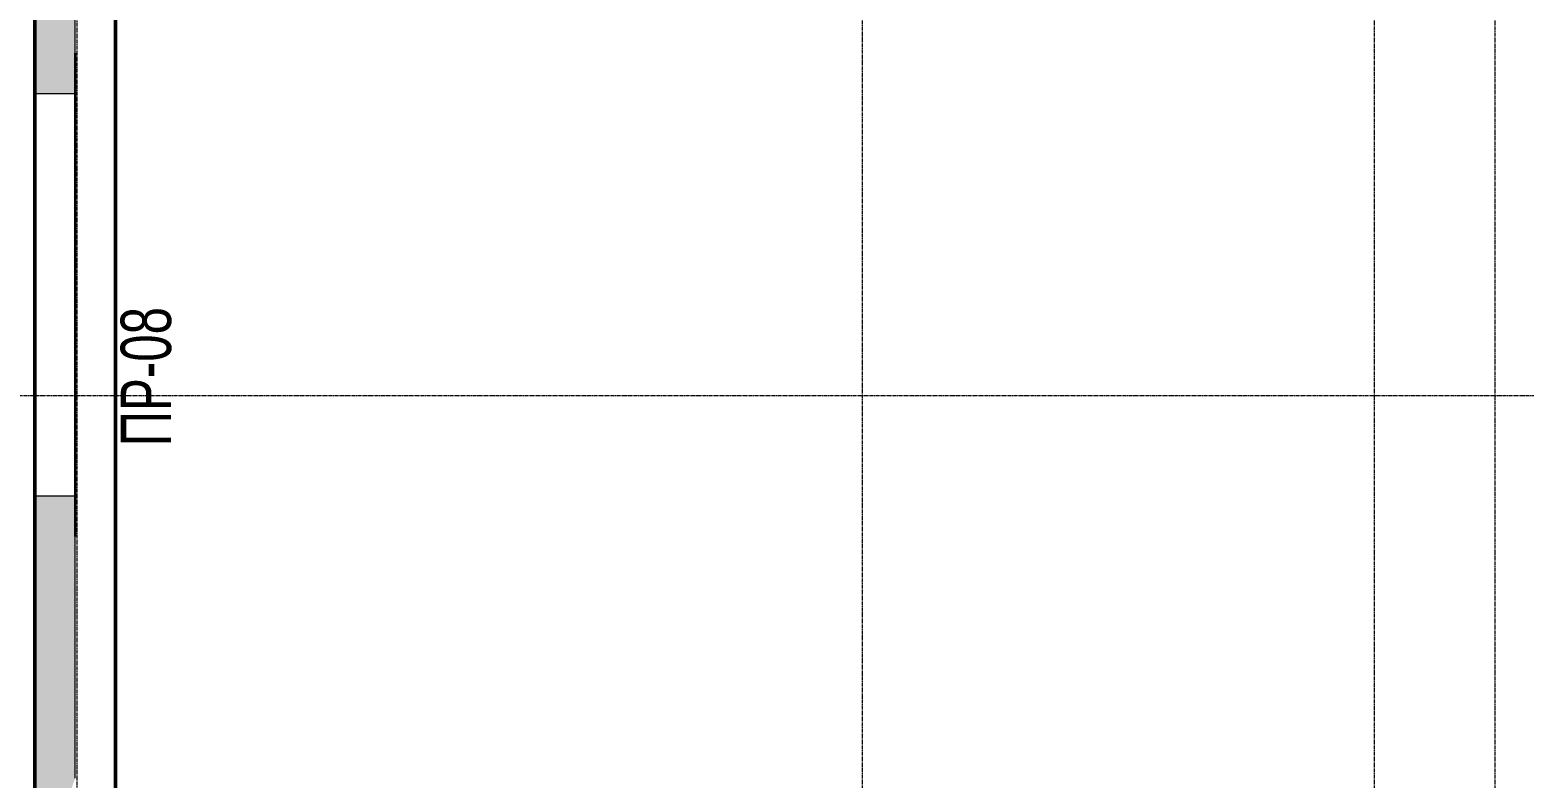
# Model space of a CAD drawing. Header units: millimetres. Extents: x -7155 to 483283, y -227682 to 148426.
# Drawn here: x 45825 to 53245, y 86600 to 90316 of the extents above; entities that cross this region are included whole.
import ezdxf
from ezdxf.enums import TextEntityAlignment as Align

# ---------------------------------------------------------------- set-up
doc = ezdxf.new("R2010")
doc.units = ezdxf.units.MM
doc.linetypes.add('CENTER2', pattern=[28.575, 19.05, -3.175, 3.175, -3.175])
for name, color, linetype, lineweight in [('A-Wall-Open', 8, 'Continuous', 0), ('АР_Стены ПЕНОблок', 52, 'Continuous', 20), ('АР_Тонкая', 254, 'Continuous', 5), ('АР_Штриховка', 8, 'Continuous', 0)]:
    doc.layers.add(name, color=color, linetype=linetype, lineweight=lineweight)
doc.layers.add('АР_Оси_РД_100', color=7, linetype='Continuous', lineweight=0, true_color=0x525252)
doc.layers.add('РД_Оси_100', color=7, linetype='Continuous', lineweight=0, true_color=0x525252)
for name, color, linetype, lineweight, plot in [('КР_Балки-0.5', 60, 'Continuous', 50, False), ('РД_Проем', 230, 'Continuous', 0, False), ('РД_проем_инж перемыч_подсчет', 50, 'Continuous', 30, False)]:
    doc.layers.add(name, color=color, linetype=linetype, lineweight=lineweight, plot=plot)
doc.layers.add('РД_Перемычка инж проемов', color=5, linetype='Continuous')
doc.styles.add('Arial0', font='arial.ttf')
doc.styles.add('ккк', font='isocpeur.ttf', dxfattribs={"width": 0.85, "oblique": 15})

# ---------------------------------------------------------------- blocks, each defined once
blk = doc.blocks.new('СОШ_2200_АР_ОСИ_М100_28.05.24')
at = {"layer": 'АР_Оси_РД_100', "linetype": 'CENTER2'}
for p, q in [((49960, -6155), (49960, 139938.679)), ((-5954.958, 88500), (119910, 88500))]:
    blk.add_line(p, q, dxfattribs=at)
for points in [[(46060, -6163.105), (46060, 139538.679), (46130, 139938.679)], [(52500, 139938.679), (52500, -5755), (52358.276, -6155)], [(53100, 139938.679), (53100, -5755), (52949.266, -6155)]]:
    blk.add_lwpolyline(points, dxfattribs=at)
blk = doc.blocks.new('MOK-МаркаПеремычки')
at = {"color": 0, "style": 'ккк', "oblique": 15, "width": 0.85}
blk.add_attdef('АР-ПРОЕМ:ПЕРЕМЫЧКА', text='', height=2.5, dxfattribs=at).set_placement((0, 0), align=Align.MIDDLE)

msp = doc.modelspace()

# ---------------------------------------------------------------- hatches: boundary and pattern name
at = {"layer": 'АР_Штриховка', "linetype": 'Continuous', "lineweight": 0, "true_color": 0x000000}
h = msp.add_hatch(dxfattribs=at)
h.set_pattern_fill('AR-CONC', color=18, angle=-315, style=0)
h.paths.add_polyline_path([(46050.3, 90550), (45850.3, 90550), (45850.3, 90000), (46050.3, 90000)], flags=0)
h.paths.add_polyline_path([(46050.3, 88000), (45850.3, 88000), (45850.4, 86400), (46000.4, 86466.7), (46050.4, 86600)], flags=0)
h.paths.add_polyline_path([(46050.4, 86400), (46000.4, 86466.7), (45850.4, 86400), (45850.4, 85100), (46050.4, 85100)], flags=0)

# ---------------------------------------------------------------- linework, layer by layer
at = {"layer": 'A-Wall-Open', "color": 18, "linetype": 'Continuous', "lineweight": 0, "true_color": 0x000000}
for p, q in [((45850.3, 90000), (45850.3, 88000)), ((46050.3, 90000), (46050.3, 88000))]:
    msp.add_line(p, q, dxfattribs=at)
at = {"layer": 'АР_Стены ПЕНОблок', "color": 18, "linetype": 'Continuous', "lineweight": 20, "true_color": 0x000000}
for p, q in [((45850.3, 90550), (45850.3, 90000)), ((46050.3, 90000), (46050.3, 90550)), ((45850.3, 90000), (46050.3, 90000)), ((46050.3, 88000), (45850.3, 88000)), ((45850.3, 88000), (45850.4, 86400)), ((46050.4, 86600), (46050.3, 88000))]:
    msp.add_line(p, q, dxfattribs=at)
at = {"layer": 'АР_Тонкая', "color": 18, "lineweight": 13, "true_color": 0x000000}
msp.add_line((45850, 100600), (45850, 68575), dxfattribs=at)
at = {"layer": 'КР_Балки-0.5', "color": 18, "ltscale": 200, "true_color": 0x000000}
for p, q in [((45850, 68975), (45850, 100100)), ((46250, 100100), (46250, 68975))]:
    msp.add_line(p, q, dxfattribs=at)
at = {"layer": 'РД_Проем', "color": 18, "linetype": 'Continuous', "lineweight": 0, "true_color": 0x000000}
for p, q in [((45850.3, 88000), (45850.3, 90000)), ((46050.3, 88000), (46050.3, 90000))]:
    msp.add_line(p, q, dxfattribs=at)
at = {"layer": 'РД_проем_инж перемыч_подсчет', "color": 18, "linetype": 'Continuous', "lineweight": 30, "true_color": 0x000000}
for p, q in [((45850.3, 87800), (45850.3, 90200)), ((46050.3, 87800), (46050.3, 90200))]:
    msp.add_line(p, q, dxfattribs=at)

# ---------------------------------------------------------------- block references
at = {"layer": 'РД_Оси_100'}
msp.add_blockref('СОШ_2200_АР_ОСИ_М100_28.05.24', (0, 0), dxfattribs=at)
at = {"layer": 'РД_Перемычка инж проемов', "color": 18, "linetype": 'Continuous', "lineweight": -3, "true_color": 0x000000}
ref = msp.add_blockref('MOK-МаркаПеремычки', (46400.8, 88593.9, 200), dxfattribs=dict(at, xscale=100, yscale=100, zscale=100, rotation=89.99999999999997))
ref.add_attrib('АР-ПРОЕМ:ПЕРЕМЫЧКА', 'ПР-08', dxfattribs={"layer": '0', "color": 0, "height": 250, "rotation": 90, "style": 'Arial0', "width": 0.7}).set_placement((46400.8, 88593.9, 200), align=Align.MIDDLE)

doc.saveas('drawing.dxf')
